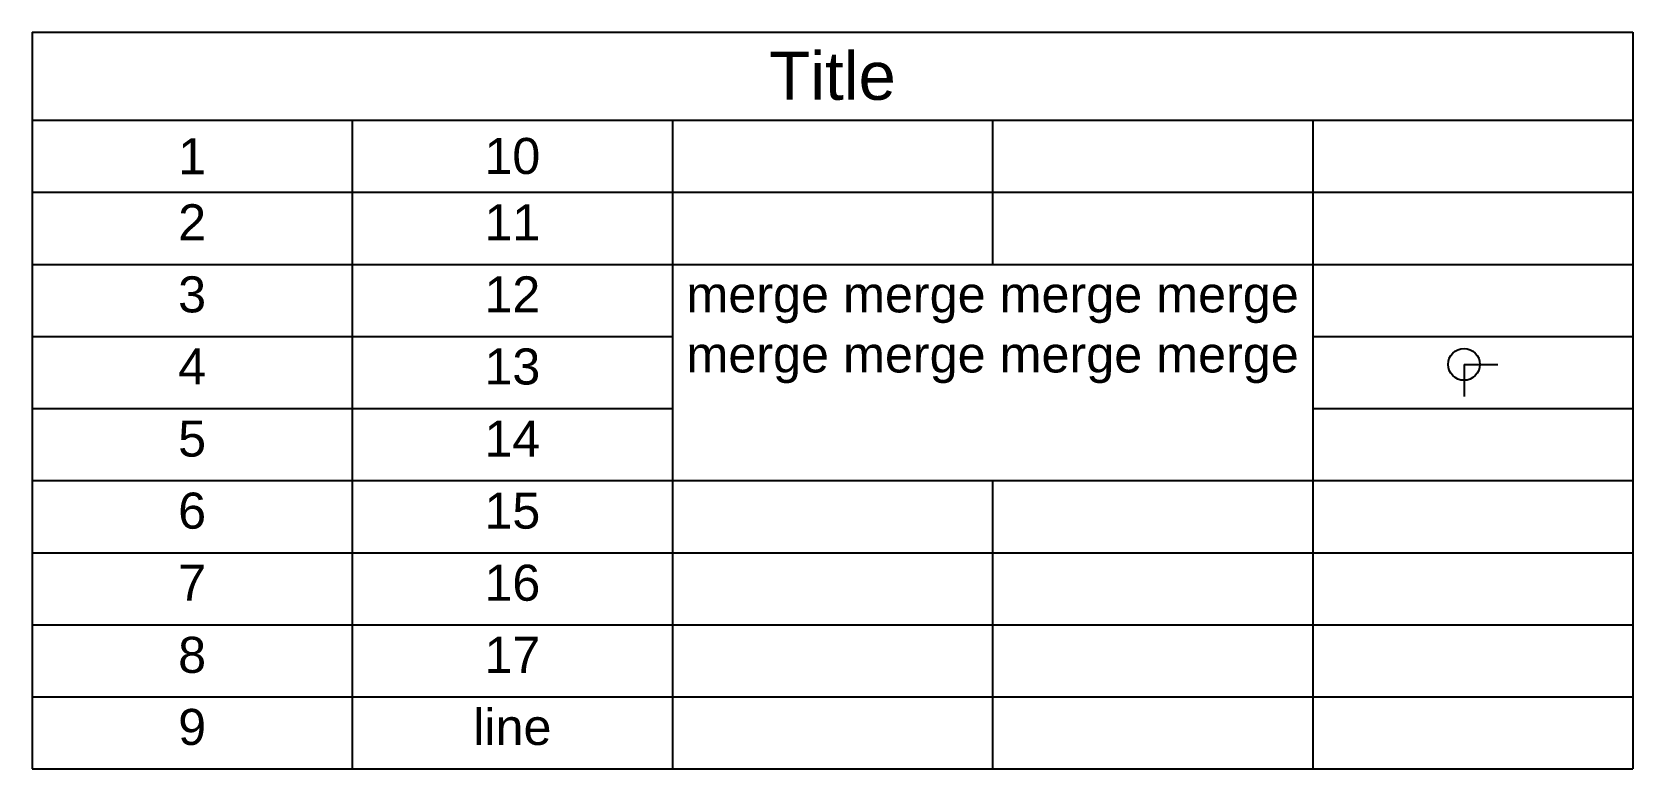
# Model space of a CAD drawing. Header units: metres. Extents: x 746 to 946, y 48 to 140.
import ezdxf

# ---------------------------------------------------------------- set-up
doc = ezdxf.new("R2010")
doc.units = ezdxf.units.M
doc.styles.get("Standard").update_dxf_attribs({"font": 'arial.ttf'})

# ---------------------------------------------------------------- blocks, each defined once
blk = doc.blocks.new('B1')
for q in [(11.65, 0), (0, -11.07)]:
    blk.add_line((0, 0), q)
blk.add_circle((0, 0), 5.5)
blk = doc.blocks.new('*T2')
at = {"color": 0, "linetype": 'ByBlock', "lineweight": -2}
for p, q in [((0, 0), (200, 0)), ((0, 0), (0, -92)), ((200, 0), (200, -92)), ((0, -11), (200, -11)), ((40, -11), (40, -92)), ((80, -11), (80, -56)), ((120, -11), (120, -29)), ((160, -11), (160, -92)), ((0, -20), (200, -20)), ((0, -29), (200, -29)), ((0, -38), (80, -38)), ((160, -38), (200, -38)), ((0, -47), (80, -47)), ((160, -47), (200, -47)), ((0, -56), (200, -56)), ((80, -56), (80, -92)), ((120, -56), (120, -92)), ((0, -65), (200, -65)), ((0, -74), (200, -74)), ((0, -83), (200, -83)), ((0, -92), (200, -92))]:
    blk.add_line(p, q, dxfattribs=at)
at = {"color": 0, "xscale": 0.36206721198, "yscale": 0.36206721198, "zscale": 0.36206721198}
blk.add_blockref('B1', (178.89, -41.49), dxfattribs=at)
at = {"color": 0}
for s, insert, char_height, width, attachment_point in [('Title', (100, -5.5), 6, 197, 5), ('1', (20, -15.5), 4.5, 37, 5), ('10', (60, -15.5), 4.5, 37, 5), ('2', (20, -21.5), 4.5, 37, 2), ('11', (60, -21.5), 4.5, 37, 2), ('3', (20, -30.5), 4.5, 37, 2), ('12', (60, -30.5), 4.5, 37, 2), ('merge merge merge merge merge merge merge merge', (120, -30.5), 4.5, 77, 2), ('4', (20, -39.5), 4.5, 37, 2), ('13', (60, -39.5), 4.5, 37, 2), ('5', (20, -48.5), 4.5, 37, 2), ('14', (60, -48.5), 4.5, 37, 2), ('6', (20, -57.5), 4.5, 37, 2), ('15', (60, -57.5), 4.5, 37, 2), ('7', (20, -66.5), 4.5, 37, 2), ('16', (60, -66.5), 4.5, 37, 2), ('8', (20, -75.5), 4.5, 37, 2), ('17', (60, -75.5), 4.5, 37, 2), ('9', (20, -84.5), 4.5, 37, 2), ('line', (60, -84.5), 4.5, 37, 2)]:
    blk.add_mtext(s, dxfattribs=dict(at, insert=insert, char_height=char_height, width=width, attachment_point=attachment_point))

msp = doc.modelspace()

# ---------------------------------------------------------------- block references
msp.add_blockref('*T2', (746.48, 139.55))

doc.saveas('drawing.dxf')
